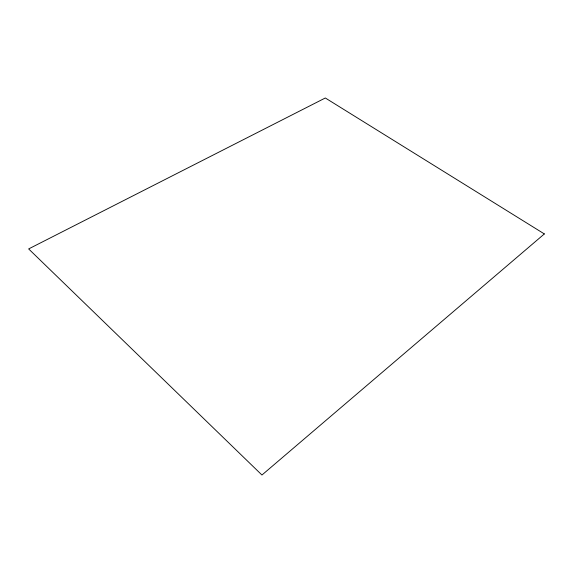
<?xml version="1.0" encoding="UTF-8"?>
<svg xmlns="http://www.w3.org/2000/svg" width="573" height="573" viewBox="0 0 573 573"><rect width="100%" height="100%" fill="white"/><g stroke="black" fill="none" stroke-linecap="round" stroke-linejoin="round"><path stroke-width="0.86" d="M544.35 233.934L261.947 475.017L28.65 248.926L325.314 97.983L544.35 233.934"/></g></svg>
